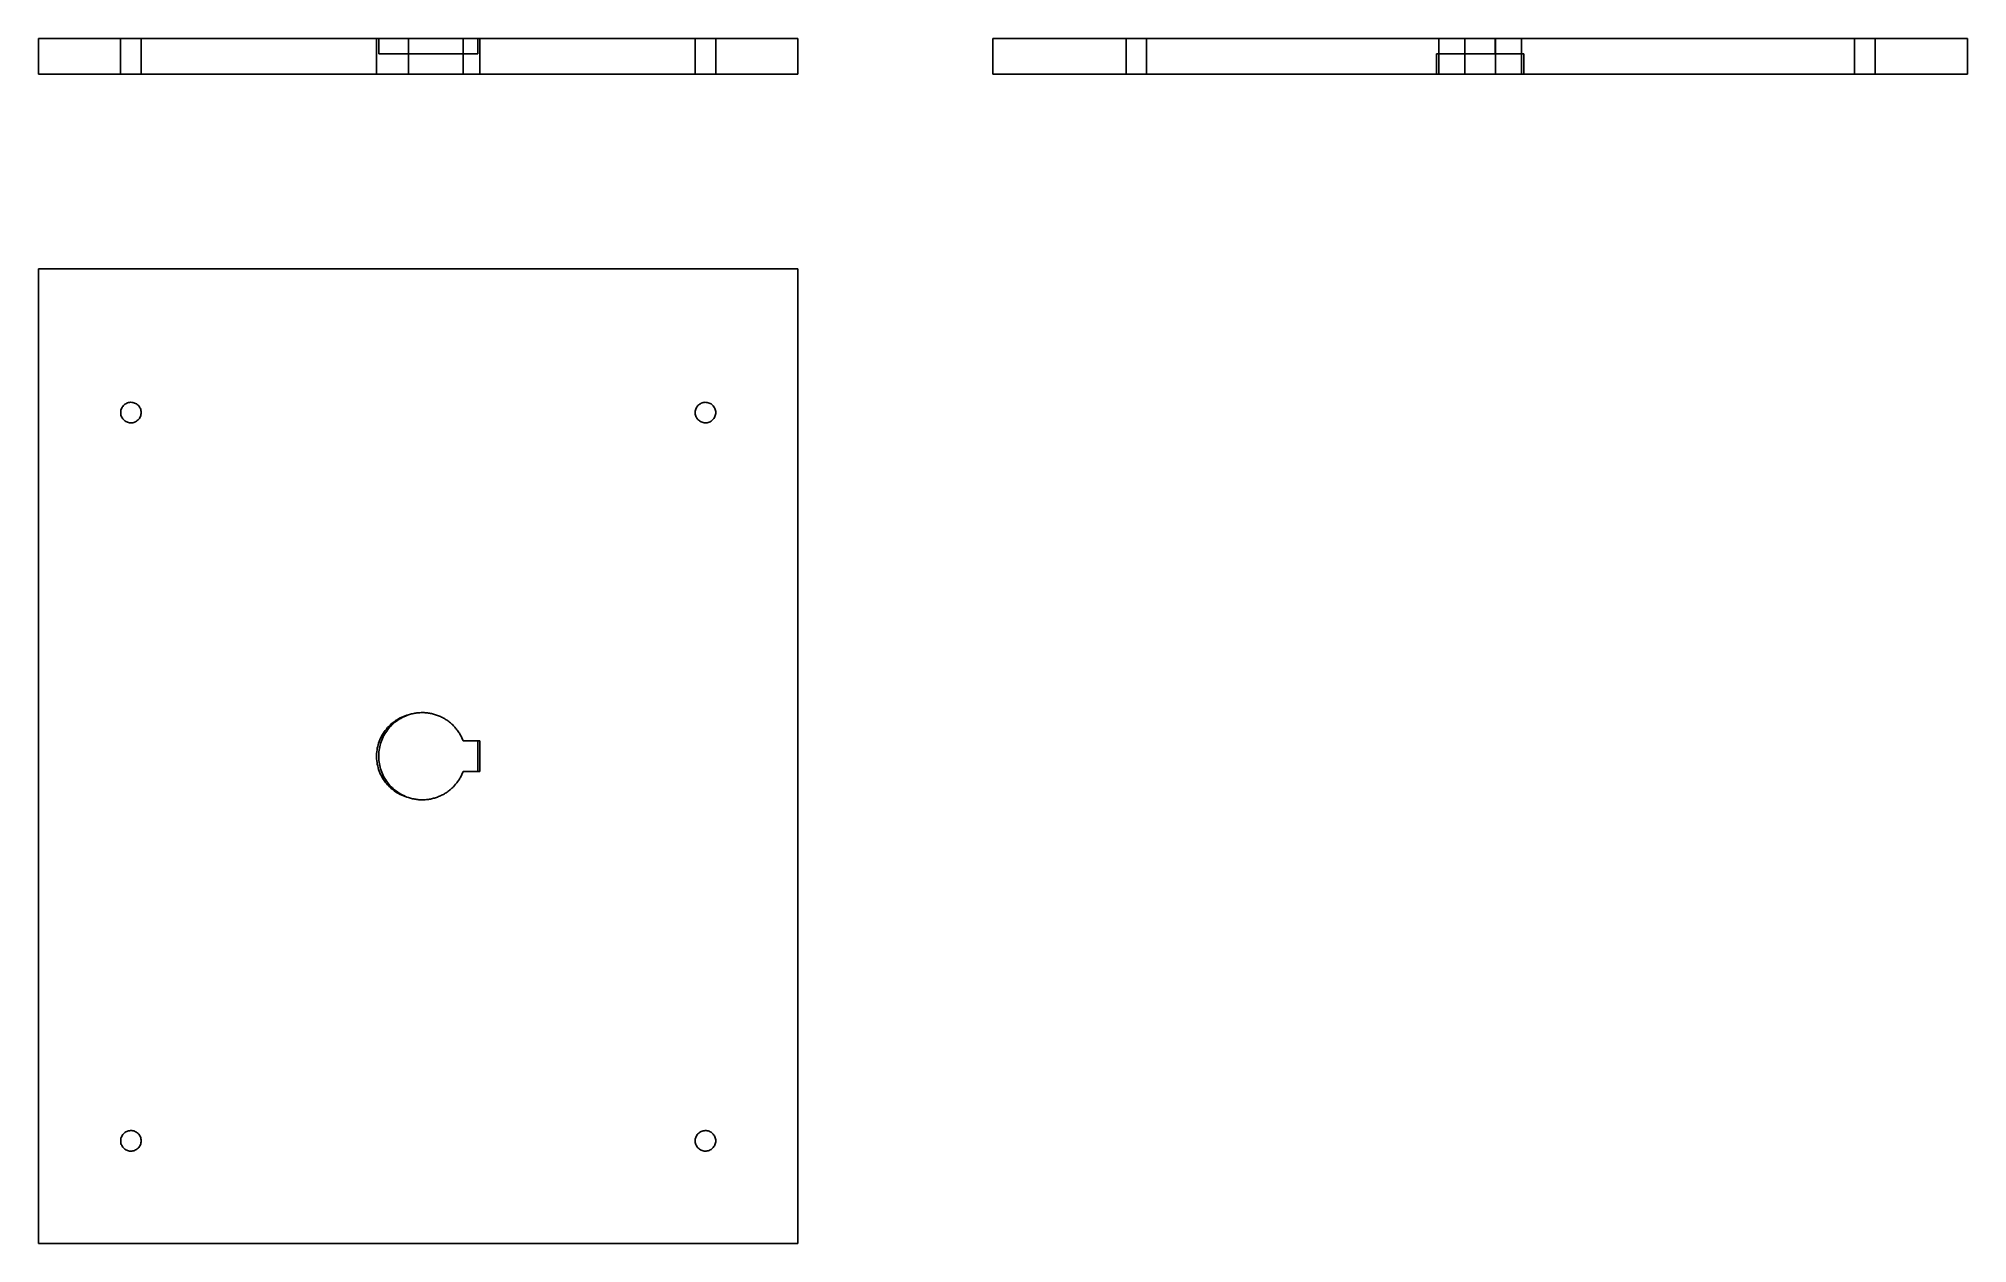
# Model space of a CAD drawing. Extents: x 0 to 2.97, y 0 to 1.85.
import ezdxf

# ---------------------------------------------------------------- set-up
doc = ezdxf.new("R2010")
doc.units = 0
doc.linetypes.add('HIDDEN', pattern=[0.075, 0.050025, -0.024975])
for name, color, linetype in [('FRONT', 7, 'CONTINUOUS'), ('FRONT_HID', 7, 'HIDDEN'), ('LEFT', 7, 'CONTINUOUS'), ('LEFT_HID', 7, 'HIDDEN'), ('TOP', 7, 'CONTINUOUS'), ('TOP_HID', 7, 'HIDDEN')]:
    doc.layers.add(name, color=color, linetype=linetype)

msp = doc.modelspace()

# ---------------------------------------------------------------- linework, layer by layer
at = {"layer": 'FRONT'}
for p, q in [((1.168421, 1.854688), (0, 1.854688)), ((0, 1.8), (0, 1.854688)), ((1.168421, 1.8), (1.168421, 1.854688)), ((1.168421, 1.8), (0, 1.8))]:
    msp.add_line(p, q, dxfattribs=at)
at = {"layer": 'FRONT_HID', "linetype": 'HIDDEN'}
for p, q in [((0.157895, 1.854688), (0.126316, 1.854688)), ((0.126316, 1.854688), (0.157895, 1.854688)), ((0.157895, 1.854688), (0.126316, 1.854688)), ((0.126316, 1.854688), (0.157895, 1.854688)), ((0.126316, 1.854688), (0.126316, 1.8)), ((0.126316, 1.854688), (0.126316, 1.8)), ((0.157895, 1.8), (0.157895, 1.854688)), ((0.157895, 1.8), (0.157895, 1.854688)), ((0.569415, 1.854688), (0.520161, 1.854688)), ((0.520161, 1.854688), (0.569415, 1.854688)), ((0.520161, 1.854688), (0.520161, 1.8)), ((0.569415, 1.854688), (0.523438, 1.854688)), ((0.523438, 1.854688), (0.569415, 1.854688)), ((0.523438, 1.854688), (0.523438, 1.83125)), ((0.647368, 1.854688), (0.569415, 1.854688)), ((0.569415, 1.854688), (0.647368, 1.854688)), ((0.569415, 1.854688), (0.65333, 1.854688)), ((0.569415, 1.854688), (0.569415, 1.83125)), ((0.569415, 1.854688), (0.569415, 1.83125)), ((0.65333, 1.854688), (0.569415, 1.854688)), ((0.647368, 1.854688), (0.65333, 1.854688)), ((0.65333, 1.854688), (0.647368, 1.854688)), ((0.648437, 1.854688), (0.648576, 1.854688)), ((0.648576, 1.854688), (0.648437, 1.854688)), ((0.648438, 1.854688), (0.653422, 1.854688)), ((0.653422, 1.854688), (0.648438, 1.854688)), ((0.648576, 1.854688), (0.648715, 1.854688)), ((0.648715, 1.854688), (0.648576, 1.854688)), ((0.648715, 1.854688), (0.648853, 1.854688)), ((0.648853, 1.854688), (0.648715, 1.854688)), ((0.648853, 1.854688), (0.648992, 1.854688)), ((0.648992, 1.854688), (0.648853, 1.854688)), ((0.648992, 1.854688), (0.64913, 1.854688)), ((0.64913, 1.854688), (0.648992, 1.854688)), ((0.64913, 1.854688), (0.649269, 1.854688)), ((0.649269, 1.854688), (0.64913, 1.854688)), ((0.649269, 1.854688), (0.649407, 1.854688)), ((0.649407, 1.854688), (0.649269, 1.854688)), ((0.649407, 1.854688), (0.649546, 1.854688)), ((0.649546, 1.854688), (0.649407, 1.854688)), ((0.649546, 1.854688), (0.649684, 1.854688)), ((0.649684, 1.854688), (0.649546, 1.854688)), ((0.649684, 1.854688), (0.649823, 1.854688)), ((0.649823, 1.854688), (0.649684, 1.854688)), ((0.649823, 1.854688), (0.649961, 1.854688)), ((0.649961, 1.854688), (0.649823, 1.854688)), ((0.649961, 1.854688), (0.6501, 1.854688)), ((0.6501, 1.854688), (0.649961, 1.854688)), ((0.6501, 1.854688), (0.650238, 1.854688)), ((0.650238, 1.854688), (0.6501, 1.854688)), ((0.650238, 1.854688), (0.650377, 1.854688)), ((0.650377, 1.854688), (0.650238, 1.854688)), ((0.650377, 1.854688), (0.650515, 1.854688)), ((0.650515, 1.854688), (0.650377, 1.854688)), ((0.650515, 1.854688), (0.650654, 1.854688)), ((0.650654, 1.854688), (0.650515, 1.854688)), ((0.650654, 1.854688), (0.650793, 1.854688)), ((0.650793, 1.854688), (0.650654, 1.854688)), ((0.650793, 1.854688), (0.650931, 1.854688)), ((0.650931, 1.854688), (0.650793, 1.854688)), ((0.650931, 1.854688), (0.65107, 1.854688)), ((0.65107, 1.854688), (0.650931, 1.854688)), ((0.65107, 1.854688), (0.651208, 1.854688)), ((0.651208, 1.854688), (0.65107, 1.854688)), ((0.651208, 1.854688), (0.651347, 1.854688)), ((0.651347, 1.854688), (0.651208, 1.854688)), ((0.651347, 1.854688), (0.651485, 1.854688)), ((0.651485, 1.854688), (0.651347, 1.854688)), ((0.651485, 1.854688), (0.651624, 1.854688)), ((0.651624, 1.854688), (0.651485, 1.854688)), ((0.651624, 1.854688), (0.651762, 1.854688)), ((0.651762, 1.854688), (0.651624, 1.854688)), ((0.651762, 1.854688), (0.651901, 1.854688)), ((0.651901, 1.854688), (0.651762, 1.854688)), ((0.651901, 1.854688), (0.652039, 1.854688)), ((0.652039, 1.854688), (0.651901, 1.854688)), ((0.652039, 1.854688), (0.652178, 1.854688)), ((0.652178, 1.854688), (0.652039, 1.854688)), ((0.652178, 1.854688), (0.652316, 1.854688)), ((0.652316, 1.854688), (0.652178, 1.854688)), ((0.652316, 1.854688), (0.652455, 1.854688)), ((0.652455, 1.854688), (0.652316, 1.854688)), ((0.652455, 1.854688), (0.652593, 1.854688)), ((0.652593, 1.854688), (0.652455, 1.854688)), ((0.652593, 1.854688), (0.652732, 1.854688)), ((0.652732, 1.854688), (0.652593, 1.854688)), ((0.65333, 1.854688), (0.653422, 1.854688)), ((0.653422, 1.854688), (0.65333, 1.854688)), ((0.65333, 1.854688), (0.65333, 1.83125)), ((0.65333, 1.854688), (0.65333, 1.83125)), ((0.65333, 1.854688), (0.678947, 1.854688)), ((0.678947, 1.854688), (0.65333, 1.854688)), ((0.653422, 1.854688), (0.657648, 1.854688)), ((0.657648, 1.854688), (0.653422, 1.854688)), ((0.653422, 1.854688), (0.676069, 1.854688)), ((0.676069, 1.854688), (0.653422, 1.854688)), ((0.653422, 1.854688), (0.653422, 1.83125)), ((0.653422, 1.854688), (0.653422, 1.83125)), ((0.676069, 1.83125), (0.676069, 1.854688)), ((0.676069, 1.83125), (0.676069, 1.854688)), ((0.676069, 1.83125), (0.676069, 1.854688)), ((0.678947, 1.8), (0.678947, 1.854688)), ((0.678947, 1.8), (0.678947, 1.854688)), ((0.678947, 1.8), (0.678947, 1.854688)), ((1.042105, 1.854688), (1.010526, 1.854688)), ((1.010526, 1.854688), (1.042105, 1.854688)), ((1.042105, 1.854688), (1.010526, 1.854688)), ((1.010526, 1.854688), (1.042105, 1.854688)), ((1.010526, 1.854688), (1.010526, 1.8)), ((1.010526, 1.854688), (1.010526, 1.8)), ((1.042105, 1.8), (1.042105, 1.854688)), ((1.042105, 1.8), (1.042105, 1.854688)), ((0.569415, 1.83125), (0.523438, 1.83125)), ((0.523438, 1.83125), (0.569415, 1.83125)), ((0.65333, 1.83125), (0.569415, 1.83125)), ((0.569415, 1.83125), (0.65333, 1.83125)), ((0.569415, 1.83125), (0.569415, 1.8)), ((0.569415, 1.83125), (0.569415, 1.8)), ((0.648437, 1.83125), (0.648576, 1.83125)), ((0.648576, 1.83125), (0.648437, 1.83125)), ((0.653422, 1.83125), (0.648438, 1.83125)), ((0.648438, 1.83125), (0.653422, 1.83125)), ((0.648576, 1.83125), (0.648715, 1.83125)), ((0.648715, 1.83125), (0.648576, 1.83125)), ((0.648715, 1.83125), (0.648853, 1.83125)), ((0.648853, 1.83125), (0.648715, 1.83125)), ((0.648853, 1.83125), (0.648992, 1.83125)), ((0.648992, 1.83125), (0.648853, 1.83125)), ((0.648992, 1.83125), (0.64913, 1.83125)), ((0.64913, 1.83125), (0.648992, 1.83125)), ((0.64913, 1.83125), (0.649269, 1.83125)), ((0.649269, 1.83125), (0.64913, 1.83125)), ((0.649269, 1.83125), (0.649407, 1.83125)), ((0.649407, 1.83125), (0.649269, 1.83125)), ((0.649407, 1.83125), (0.649546, 1.83125)), ((0.649546, 1.83125), (0.649407, 1.83125)), ((0.649546, 1.83125), (0.649684, 1.83125)), ((0.649684, 1.83125), (0.649546, 1.83125)), ((0.649684, 1.83125), (0.649823, 1.83125)), ((0.649823, 1.83125), (0.649684, 1.83125)), ((0.649823, 1.83125), (0.649961, 1.83125)), ((0.649961, 1.83125), (0.649823, 1.83125)), ((0.649961, 1.83125), (0.6501, 1.83125)), ((0.6501, 1.83125), (0.649961, 1.83125)), ((0.6501, 1.83125), (0.650238, 1.83125)), ((0.650238, 1.83125), (0.6501, 1.83125)), ((0.650238, 1.83125), (0.650377, 1.83125)), ((0.650377, 1.83125), (0.650238, 1.83125)), ((0.650377, 1.83125), (0.650515, 1.83125)), ((0.650515, 1.83125), (0.650377, 1.83125)), ((0.650515, 1.83125), (0.650654, 1.83125)), ((0.650654, 1.83125), (0.650515, 1.83125)), ((0.650654, 1.83125), (0.650793, 1.83125)), ((0.650793, 1.83125), (0.650654, 1.83125)), ((0.650793, 1.83125), (0.650931, 1.83125)), ((0.650931, 1.83125), (0.650793, 1.83125)), ((0.650931, 1.83125), (0.65107, 1.83125)), ((0.65107, 1.83125), (0.650931, 1.83125)), ((0.65107, 1.83125), (0.651208, 1.83125)), ((0.651208, 1.83125), (0.65107, 1.83125)), ((0.651208, 1.83125), (0.651347, 1.83125)), ((0.651347, 1.83125), (0.651208, 1.83125)), ((0.651347, 1.83125), (0.651485, 1.83125)), ((0.651485, 1.83125), (0.651347, 1.83125)), ((0.651485, 1.83125), (0.651624, 1.83125)), ((0.651624, 1.83125), (0.651485, 1.83125)), ((0.651624, 1.83125), (0.651762, 1.83125)), ((0.651762, 1.83125), (0.651624, 1.83125)), ((0.651762, 1.83125), (0.651901, 1.83125)), ((0.651901, 1.83125), (0.651762, 1.83125)), ((0.651901, 1.83125), (0.652039, 1.83125)), ((0.652039, 1.83125), (0.651901, 1.83125)), ((0.652039, 1.83125), (0.652178, 1.83125)), ((0.652178, 1.83125), (0.652039, 1.83125)), ((0.652178, 1.83125), (0.652316, 1.83125)), ((0.652316, 1.83125), (0.652178, 1.83125)), ((0.652316, 1.83125), (0.652455, 1.83125)), ((0.652455, 1.83125), (0.652316, 1.83125)), ((0.652455, 1.83125), (0.652593, 1.83125)), ((0.652593, 1.83125), (0.652455, 1.83125)), ((0.652593, 1.83125), (0.652732, 1.83125)), ((0.652732, 1.83125), (0.652593, 1.83125)), ((0.653422, 1.83125), (0.65333, 1.83125)), ((0.65333, 1.83125), (0.653422, 1.83125)), ((0.65333, 1.83125), (0.65333, 1.8)), ((0.65333, 1.83125), (0.65333, 1.8)), ((0.676069, 1.83125), (0.653422, 1.83125)), ((0.653422, 1.83125), (0.676069, 1.83125)), ((0.653422, 1.83125), (0.657648, 1.83125)), ((0.657648, 1.83125), (0.653422, 1.83125)), ((0.157895, 1.8), (0.126316, 1.8)), ((0.126316, 1.8), (0.157895, 1.8)), ((0.157895, 1.8), (0.126316, 1.8)), ((0.126316, 1.8), (0.157895, 1.8)), ((0.569415, 1.8), (0.520161, 1.8)), ((0.520161, 1.8), (0.569415, 1.8)), ((0.569415, 1.8), (0.65333, 1.8)), ((0.65333, 1.8), (0.569415, 1.8)), ((0.678947, 1.8), (0.65333, 1.8)), ((0.65333, 1.8), (0.678947, 1.8)), ((1.042105, 1.8), (1.010526, 1.8)), ((1.010526, 1.8), (1.042105, 1.8)), ((1.042105, 1.8), (1.010526, 1.8)), ((1.010526, 1.8), (1.042105, 1.8))]:
    msp.add_line(p, q, dxfattribs=at)
at = {"layer": 'LEFT'}
for p, q in [((1.468421, 1.854688), (2.968421, 1.854688)), ((1.468421, 1.8), (1.468421, 1.854688)), ((2.968421, 1.8), (2.968421, 1.854688)), ((1.468421, 1.8), (2.968421, 1.8))]:
    msp.add_line(p, q, dxfattribs=at)
at = {"layer": 'LEFT_HID', "linetype": 'HIDDEN'}
for p, q in [((1.689474, 1.854688), (1.673684, 1.854688)), ((1.673684, 1.854688), (1.705263, 1.854688)), ((1.689474, 1.854688), (1.673684, 1.854688)), ((1.673684, 1.854688), (1.705263, 1.854688)), ((1.673684, 1.854688), (1.673684, 1.8)), ((1.673684, 1.854688), (1.673684, 1.8)), ((1.705263, 1.854688), (1.689474, 1.854688)), ((1.705263, 1.854688), (1.689474, 1.854688)), ((1.705263, 1.854688), (1.705263, 1.8)), ((1.705263, 1.854688), (1.705263, 1.8)), ((2.194737, 1.854688), (2.154729, 1.854688)), ((2.154729, 1.854688), (2.282113, 1.854688)), ((2.154729, 1.854688), (2.154729, 1.83125)), ((2.194737, 1.854688), (2.154729, 1.854688)), ((2.154729, 1.854688), (2.282113, 1.854688)), ((2.194984, 1.854688), (2.194737, 1.854688)), ((2.194737, 1.854688), (2.194737, 1.83125)), ((2.210526, 1.854688), (2.194737, 1.854688)), ((2.194737, 1.8), (2.194737, 1.854688)), ((2.218421, 1.854688), (2.194984, 1.854688)), ((2.194984, 1.854688), (2.241859, 1.854688)), ((2.218174, 1.854688), (2.194984, 1.854688)), ((2.194984, 1.854688), (2.194984, 1.83125)), ((2.194984, 1.83125), (2.194984, 1.854688)), ((2.242105, 1.854688), (2.210526, 1.854688)), ((2.241859, 1.854688), (2.218174, 1.854688)), ((2.241859, 1.854688), (2.218421, 1.854688)), ((2.242105, 1.854688), (2.241859, 1.854688)), ((2.241859, 1.854688), (2.241859, 1.83125)), ((2.241859, 1.83125), (2.241859, 1.854688)), ((2.282113, 1.854688), (2.242105, 1.854688)), ((2.282113, 1.854688), (2.242105, 1.854688)), ((2.242105, 1.854688), (2.242105, 1.83125)), ((2.242105, 1.8), (2.242105, 1.854688)), ((2.282113, 1.854688), (2.282113, 1.83125)), ((2.810526, 1.854688), (2.794737, 1.854688)), ((2.794737, 1.854688), (2.826316, 1.854688)), ((2.810526, 1.854688), (2.794737, 1.854688)), ((2.794737, 1.854688), (2.826316, 1.854688)), ((2.794737, 1.854688), (2.794737, 1.8)), ((2.794737, 1.854688), (2.794737, 1.8)), ((2.826316, 1.854688), (2.810526, 1.854688)), ((2.826316, 1.854688), (2.810526, 1.854688)), ((2.826316, 1.854688), (2.826316, 1.8)), ((2.826316, 1.854688), (2.826316, 1.8)), ((2.194737, 1.83125), (2.151316, 1.83125)), ((2.151316, 1.83125), (2.154729, 1.83125)), ((2.151316, 1.83125), (2.151316, 1.8)), ((2.154729, 1.83125), (2.282113, 1.83125)), ((2.154729, 1.83125), (2.154729, 1.8)), ((2.194984, 1.83125), (2.194737, 1.83125)), ((2.194737, 1.83125), (2.194737, 1.8)), ((2.218174, 1.83125), (2.194984, 1.83125)), ((2.194984, 1.83125), (2.241859, 1.83125)), ((2.218421, 1.83125), (2.194984, 1.83125)), ((2.241859, 1.83125), (2.218174, 1.83125)), ((2.241859, 1.83125), (2.218421, 1.83125)), ((2.242105, 1.83125), (2.241859, 1.83125)), ((2.285526, 1.83125), (2.242105, 1.83125)), ((2.242105, 1.83125), (2.242105, 1.8)), ((2.282113, 1.83125), (2.285526, 1.83125)), ((2.282113, 1.83125), (2.282113, 1.8)), ((2.285526, 1.83125), (2.285526, 1.8)), ((1.689474, 1.8), (1.673684, 1.8)), ((1.673684, 1.8), (1.705263, 1.8)), ((1.689474, 1.8), (1.673684, 1.8)), ((1.673684, 1.8), (1.705263, 1.8)), ((1.705263, 1.8), (1.689474, 1.8)), ((1.705263, 1.8), (1.689474, 1.8)), ((2.194737, 1.8), (2.151316, 1.8)), ((2.151316, 1.8), (2.154729, 1.8)), ((2.154729, 1.8), (2.282113, 1.8)), ((2.210526, 1.8), (2.194737, 1.8)), ((2.242105, 1.8), (2.210526, 1.8)), ((2.285526, 1.8), (2.242105, 1.8)), ((2.282113, 1.8), (2.285526, 1.8)), ((2.810526, 1.8), (2.794737, 1.8)), ((2.794737, 1.8), (2.826316, 1.8)), ((2.810526, 1.8), (2.794737, 1.8)), ((2.794737, 1.8), (2.826316, 1.8)), ((2.826316, 1.8), (2.810526, 1.8)), ((2.826316, 1.8), (2.810526, 1.8))]:
    msp.add_line(p, q, dxfattribs=at)
at = {"layer": 'TOP'}
for p, q in [((1.168421, 1.5), (0, 1.5)), ((0, 1.5), (0, 0)), ((1.168421, 0), (1.168421, 1.5)), ((0.126492, 1.281301), (0.126335, 1.279734)), ((0.126335, 1.279734), (0.126335, 1.27816)), ((0.126335, 1.27816), (0.126492, 1.276594)), ((0.126804, 1.282844), (0.126492, 1.281301)), ((0.126492, 1.276594), (0.126804, 1.275051)), ((0.127268, 1.284348), (0.126804, 1.282844)), ((0.127879, 1.285798), (0.127268, 1.284348)), ((0.128632, 1.287181), (0.127879, 1.285798)), ((0.129519, 1.288481), (0.128632, 1.287181)), ((0.130531, 1.289687), (0.129519, 1.288481)), ((0.131658, 1.290786), (0.130531, 1.289687)), ((0.132888, 1.291767), (0.131658, 1.290786)), ((0.134211, 1.292621), (0.132888, 1.291767)), ((0.135611, 1.29334), (0.134211, 1.292621)), ((0.137077, 1.293915), (0.135611, 1.29334)), ((0.138592, 1.294341), (0.137077, 1.293915)), ((0.140142, 1.294614), (0.138592, 1.294341)), ((0.141712, 1.294732), (0.140142, 1.294614)), ((0.143285, 1.294693), (0.141712, 1.294732)), ((0.144847, 1.294497), (0.143285, 1.294693)), ((0.146382, 1.294147), (0.144847, 1.294497)), ((0.147874, 1.293645), (0.146382, 1.294147)), ((0.149309, 1.292998), (0.147874, 1.293645)), ((0.150672, 1.292211), (0.149309, 1.292998)), ((0.15195, 1.291292), (0.150672, 1.292211)), ((0.15313, 1.290251), (0.15195, 1.291292)), ((0.154201, 1.289097), (0.15313, 1.290251)), ((0.155151, 1.287842), (0.154201, 1.289097)), ((0.155972, 1.286499), (0.155151, 1.287842)), ((0.156655, 1.285081), (0.155972, 1.286499)), ((0.157193, 1.283601), (0.156655, 1.285081)), ((0.157582, 1.282076), (0.157193, 1.283601)), ((0.157816, 1.280519), (0.157582, 1.282076)), ((0.157582, 1.275819), (0.157816, 1.277375)), ((0.157895, 1.278947), (0.157816, 1.280519)), ((0.157816, 1.277375), (0.157895, 1.278947)), ((1.010703, 1.281301), (1.010546, 1.279734)), ((1.010546, 1.279734), (1.010546, 1.27816)), ((1.010546, 1.27816), (1.010703, 1.276594)), ((1.011015, 1.282844), (1.010703, 1.281301)), ((1.010703, 1.276594), (1.011015, 1.275051)), ((1.011479, 1.284348), (1.011015, 1.282844)), ((1.01209, 1.285798), (1.011479, 1.284348)), ((1.012843, 1.287181), (1.01209, 1.285798)), ((1.013729, 1.288481), (1.012843, 1.287181)), ((1.014741, 1.289687), (1.013729, 1.288481)), ((1.015868, 1.290786), (1.014741, 1.289687)), ((1.017099, 1.291767), (1.015868, 1.290786)), ((1.018421, 1.292621), (1.017099, 1.291767)), ((1.019822, 1.29334), (1.018421, 1.292621)), ((1.021287, 1.293915), (1.019822, 1.29334)), ((1.022802, 1.294341), (1.021287, 1.293915)), ((1.024352, 1.294614), (1.022802, 1.294341)), ((1.025922, 1.294732), (1.024352, 1.294614)), ((1.027496, 1.294693), (1.025922, 1.294732)), ((1.029058, 1.294497), (1.027496, 1.294693)), ((1.030592, 1.294147), (1.029058, 1.294497)), ((1.032084, 1.293645), (1.030592, 1.294147)), ((1.033519, 1.292998), (1.032084, 1.293645)), ((1.034882, 1.292211), (1.033519, 1.292998)), ((1.03616, 1.291292), (1.034882, 1.292211)), ((1.037341, 1.290251), (1.03616, 1.291292)), ((1.038411, 1.289097), (1.037341, 1.290251)), ((1.039362, 1.287842), (1.038411, 1.289097)), ((1.040182, 1.286499), (1.039362, 1.287842)), ((1.040865, 1.285081), (1.040182, 1.286499)), ((1.041404, 1.283601), (1.040865, 1.285081)), ((1.041792, 1.282076), (1.041404, 1.283601)), ((1.042027, 1.280519), (1.041792, 1.282076)), ((1.041792, 1.275819), (1.042027, 1.277375)), ((1.042105, 1.278947), (1.042027, 1.280519)), ((1.042027, 1.277375), (1.042105, 1.278947)), ((0.126804, 1.275051), (0.127268, 1.273547)), ((0.127268, 1.273547), (0.127879, 1.272097)), ((0.127879, 1.272097), (0.128632, 1.270714)), ((0.128632, 1.270714), (0.129519, 1.269414)), ((0.129519, 1.269414), (0.130531, 1.268208)), ((0.130531, 1.268208), (0.131658, 1.267109)), ((0.131658, 1.267109), (0.132888, 1.266127)), ((0.132888, 1.266127), (0.134211, 1.265273)), ((0.134211, 1.265273), (0.135611, 1.264555)), ((0.135611, 1.264555), (0.137077, 1.26398)), ((0.137077, 1.26398), (0.138592, 1.263554)), ((0.138592, 1.263554), (0.140142, 1.26328)), ((0.140142, 1.26328), (0.141712, 1.263163)), ((0.141712, 1.263163), (0.143285, 1.263202)), ((0.143285, 1.263202), (0.144847, 1.263398)), ((0.144847, 1.263398), (0.146382, 1.263748)), ((0.146382, 1.263748), (0.147874, 1.264249)), ((0.147874, 1.264249), (0.149309, 1.264897)), ((0.149309, 1.264897), (0.150672, 1.265684)), ((0.150672, 1.265684), (0.15195, 1.266603)), ((0.15195, 1.266603), (0.15313, 1.267644)), ((0.15313, 1.267644), (0.154201, 1.268798)), ((0.154201, 1.268798), (0.155151, 1.270053)), ((0.155151, 1.270053), (0.155972, 1.271396)), ((0.155972, 1.271396), (0.156655, 1.272814)), ((0.156655, 1.272814), (0.157193, 1.274293)), ((0.157193, 1.274293), (0.157582, 1.275819)), ((1.011015, 1.275051), (1.011479, 1.273547)), ((1.011479, 1.273547), (1.01209, 1.272097)), ((1.01209, 1.272097), (1.012843, 1.270714)), ((1.012843, 1.270714), (1.013729, 1.269414)), ((1.013729, 1.269414), (1.014741, 1.268208)), ((1.014741, 1.268208), (1.015868, 1.267109)), ((1.015868, 1.267109), (1.017099, 1.266127)), ((1.017099, 1.266127), (1.018421, 1.265273)), ((1.018421, 1.265273), (1.019822, 1.264555)), ((1.019822, 1.264555), (1.021287, 1.26398)), ((1.021287, 1.26398), (1.022802, 1.263554)), ((1.022802, 1.263554), (1.024352, 1.26328)), ((1.024352, 1.26328), (1.025922, 1.263163)), ((1.025922, 1.263163), (1.027496, 1.263202)), ((1.027496, 1.263202), (1.029058, 1.263398)), ((1.029058, 1.263398), (1.030592, 1.263748)), ((1.030592, 1.263748), (1.032084, 1.264249)), ((1.032084, 1.264249), (1.033519, 1.264897)), ((1.033519, 1.264897), (1.034882, 1.265684)), ((1.034882, 1.265684), (1.03616, 1.266603)), ((1.03616, 1.266603), (1.037341, 1.267644)), ((1.037341, 1.267644), (1.038411, 1.268798)), ((1.038411, 1.268798), (1.039362, 1.270053)), ((1.039362, 1.270053), (1.040182, 1.271396)), ((1.040182, 1.271396), (1.040865, 1.272814)), ((1.040865, 1.272814), (1.041404, 1.274293)), ((1.041404, 1.274293), (1.041792, 1.275819)), ((0.544988, 0.801491), (0.542873, 0.799734)), ((0.547175, 0.803158), (0.544988, 0.801491)), ((0.548474, 0.802281), (0.546432, 0.80057)), ((0.54943, 0.804733), (0.547175, 0.803158)), ((0.550582, 0.803909), (0.548474, 0.802281)), ((0.551749, 0.806212), (0.54943, 0.804733)), ((0.552753, 0.805453), (0.550582, 0.803909)), ((0.554128, 0.807592), (0.551749, 0.806212)), ((0.554983, 0.806909), (0.552753, 0.805453)), ((0.556562, 0.808872), (0.554128, 0.807592)), ((0.55727, 0.808276), (0.554983, 0.806909)), ((0.559047, 0.81005), (0.556562, 0.808872)), ((0.559609, 0.80955), (0.55727, 0.808276)), ((0.56158, 0.811122), (0.559047, 0.81005)), ((0.561997, 0.810731), (0.559609, 0.80955)), ((0.564155, 0.812088), (0.56158, 0.811122)), ((0.56443, 0.811816), (0.561997, 0.810731)), ((0.566768, 0.812945), (0.564155, 0.812088)), ((0.566904, 0.812804), (0.56443, 0.811816)), ((0.569415, 0.813692), (0.566768, 0.812945)), ((0.569415, 0.813692), (0.566904, 0.812804)), ((0.52427, 0.77289), (0.523367, 0.770292)), ((0.52528, 0.775448), (0.52427, 0.77289)), ((0.526396, 0.777961), (0.52528, 0.775448)), ((0.527222, 0.772216), (0.52639, 0.769686)), ((0.527617, 0.780426), (0.526396, 0.777961)), ((0.528153, 0.774712), (0.527222, 0.772216)), ((0.528939, 0.782837), (0.527617, 0.780426)), ((0.529183, 0.777169), (0.528153, 0.774712)), ((0.530361, 0.785191), (0.528939, 0.782837)), ((0.53031, 0.779582), (0.529183, 0.777169)), ((0.531531, 0.78195), (0.53031, 0.779582)), ((0.53188, 0.787484), (0.530361, 0.785191)), ((0.532846, 0.784267), (0.531531, 0.78195)), ((0.533493, 0.789711), (0.53188, 0.787484)), ((0.534251, 0.786529), (0.532846, 0.784267)), ((0.535198, 0.791869), (0.533493, 0.789711)), ((0.535746, 0.788735), (0.534251, 0.786529)), ((0.536992, 0.793954), (0.535198, 0.791869)), ((0.537326, 0.790879), (0.535746, 0.788735)), ((0.538871, 0.795962), (0.536992, 0.793954)), ((0.53899, 0.792959), (0.537326, 0.790879)), ((0.540832, 0.79789), (0.538871, 0.795962)), ((0.540736, 0.794971), (0.53899, 0.792959)), ((0.54256, 0.796912), (0.540736, 0.794971)), ((0.542873, 0.799734), (0.540832, 0.79789)), ((0.54446, 0.79878), (0.54256, 0.796912)), ((0.546432, 0.80057), (0.54446, 0.79878)), ((0.653422, 0.773437), (0.65333, 0.773684)), ((0.678947, 0.773684), (0.65333, 0.773684)), ((0.676069, 0.773438), (0.653422, 0.773438)), ((0.676069, 0.750247), (0.676069, 0.773438)), ((0.678947, 0.757895), (0.678947, 0.773684)), ((0.52029, 0.754123), (0.520175, 0.751375)), ((0.520175, 0.751375), (0.520175, 0.748625)), ((0.520175, 0.748625), (0.52029, 0.745877)), ((0.52052, 0.756863), (0.52029, 0.754123)), ((0.52029, 0.745877), (0.52052, 0.743137)), ((0.520864, 0.759592), (0.52052, 0.756863)), ((0.52052, 0.743137), (0.520864, 0.740408)), ((0.521321, 0.762304), (0.520864, 0.759592)), ((0.521892, 0.764994), (0.521321, 0.762304)), ((0.522574, 0.767659), (0.521892, 0.764994)), ((0.523367, 0.770292), (0.522574, 0.767659)), ((0.523556, 0.753994), (0.523451, 0.751332)), ((0.523451, 0.751332), (0.523451, 0.748668)), ((0.523451, 0.748668), (0.523556, 0.746006)), ((0.523768, 0.756649), (0.523556, 0.753994)), ((0.523556, 0.746006), (0.523768, 0.743351)), ((0.524084, 0.759294), (0.523768, 0.756649)), ((0.523768, 0.743351), (0.524084, 0.740706)), ((0.524505, 0.761924), (0.524084, 0.759294)), ((0.525031, 0.764536), (0.524505, 0.761924)), ((0.525659, 0.767124), (0.525031, 0.764536)), ((0.52639, 0.769686), (0.525659, 0.767124)), ((0.676069, 0.726562), (0.676069, 0.750247)), ((0.678947, 0.726316), (0.678947, 0.757895)), ((0.520864, 0.740408), (0.521321, 0.737696)), ((0.521321, 0.737696), (0.521892, 0.735006)), ((0.521892, 0.735006), (0.522574, 0.732341)), ((0.522574, 0.732341), (0.523367, 0.729708)), ((0.523367, 0.729708), (0.52427, 0.72711)), ((0.524084, 0.740706), (0.524505, 0.738076)), ((0.52427, 0.72711), (0.52528, 0.724552)), ((0.524505, 0.738076), (0.525031, 0.735464)), ((0.525031, 0.735464), (0.525659, 0.732876)), ((0.52528, 0.724552), (0.526396, 0.722039)), ((0.525659, 0.732876), (0.52639, 0.730314)), ((0.52639, 0.730314), (0.527222, 0.727784)), ((0.526396, 0.722039), (0.527617, 0.719574)), ((0.527222, 0.727784), (0.528153, 0.725288)), ((0.527617, 0.719574), (0.528939, 0.717163)), ((0.528153, 0.725288), (0.529183, 0.722831)), ((0.528939, 0.717163), (0.530361, 0.714809)), ((0.529183, 0.722831), (0.53031, 0.720418)), ((0.53031, 0.720418), (0.531531, 0.71805)), ((0.530361, 0.714809), (0.53188, 0.712516)), ((0.531531, 0.71805), (0.532846, 0.715733)), ((0.53188, 0.712516), (0.533493, 0.710289)), ((0.532846, 0.715733), (0.534251, 0.713471)), ((0.534251, 0.713471), (0.535746, 0.711265)), ((0.65333, 0.726316), (0.653422, 0.726563)), ((0.65333, 0.726316), (0.678947, 0.726316)), ((0.653422, 0.726562), (0.676069, 0.726562)), ((0.533493, 0.710289), (0.535198, 0.708131)), ((0.535198, 0.708131), (0.536992, 0.706046)), ((0.535746, 0.711265), (0.537326, 0.709121)), ((0.536992, 0.706046), (0.538871, 0.704038)), ((0.537326, 0.709121), (0.53899, 0.707041)), ((0.538871, 0.704038), (0.540832, 0.70211)), ((0.53899, 0.707041), (0.540736, 0.705029)), ((0.540736, 0.705029), (0.54256, 0.703088)), ((0.540832, 0.70211), (0.542873, 0.700266)), ((0.54256, 0.703088), (0.54446, 0.70122)), ((0.542873, 0.700266), (0.544988, 0.698509)), ((0.54446, 0.70122), (0.546432, 0.69943)), ((0.544988, 0.698509), (0.547175, 0.696842)), ((0.546432, 0.69943), (0.548474, 0.697719)), ((0.547175, 0.696842), (0.54943, 0.695267)), ((0.548474, 0.697719), (0.550582, 0.696091)), ((0.54943, 0.695267), (0.551749, 0.693788)), ((0.550582, 0.696091), (0.552753, 0.694547)), ((0.551749, 0.693788), (0.554128, 0.692408)), ((0.552753, 0.694547), (0.554983, 0.693091)), ((0.554128, 0.692408), (0.556562, 0.691128)), ((0.554983, 0.693091), (0.55727, 0.691724)), ((0.556562, 0.691128), (0.559047, 0.68995)), ((0.55727, 0.691724), (0.559609, 0.69045)), ((0.559047, 0.68995), (0.56158, 0.688878)), ((0.559609, 0.69045), (0.561997, 0.689269)), ((0.56158, 0.688878), (0.564155, 0.687912)), ((0.561997, 0.689269), (0.56443, 0.688184)), ((0.564155, 0.687912), (0.566768, 0.687055)), ((0.56443, 0.688184), (0.566904, 0.687196)), ((0.566768, 0.687055), (0.569415, 0.686308)), ((0.566904, 0.687196), (0.569415, 0.686308)), ((0.126492, 0.160248), (0.126335, 0.158682)), ((0.126335, 0.158682), (0.126335, 0.157108)), ((0.126335, 0.157108), (0.126492, 0.155541)), ((0.126804, 0.161791), (0.126492, 0.160248)), ((0.126492, 0.155541), (0.126804, 0.153999)), ((0.127268, 0.163295), (0.126804, 0.161791)), ((0.126804, 0.153999), (0.127268, 0.152494)), ((0.127879, 0.164746), (0.127268, 0.163295)), ((0.127268, 0.152494), (0.127879, 0.151044)), ((0.128632, 0.166128), (0.127879, 0.164746)), ((0.127879, 0.151044), (0.128632, 0.149662)), ((0.129519, 0.167428), (0.128632, 0.166128)), ((0.128632, 0.149662), (0.129519, 0.148361)), ((0.130531, 0.168634), (0.129519, 0.167428)), ((0.131658, 0.169733), (0.130531, 0.168634)), ((0.132888, 0.170715), (0.131658, 0.169733)), ((0.134211, 0.171569), (0.132888, 0.170715)), ((0.135611, 0.172287), (0.134211, 0.171569)), ((0.137077, 0.172862), (0.135611, 0.172287)), ((0.138592, 0.173288), (0.137077, 0.172862)), ((0.140142, 0.173562), (0.138592, 0.173288)), ((0.141712, 0.173679), (0.140142, 0.173562)), ((0.143285, 0.17364), (0.141712, 0.173679)), ((0.144847, 0.173444), (0.143285, 0.17364)), ((0.146382, 0.173094), (0.144847, 0.173444)), ((0.147874, 0.172593), (0.146382, 0.173094)), ((0.149309, 0.171945), (0.147874, 0.172593)), ((0.150672, 0.171158), (0.149309, 0.171945)), ((0.15195, 0.170239), (0.150672, 0.171158)), ((0.15313, 0.169198), (0.15195, 0.170239)), ((0.154201, 0.168044), (0.15313, 0.169198)), ((0.155151, 0.166789), (0.154201, 0.168044)), ((0.154201, 0.147745), (0.155151, 0.149)), ((0.155972, 0.165446), (0.155151, 0.166789)), ((0.155151, 0.149), (0.155972, 0.150343)), ((0.156655, 0.164028), (0.155972, 0.165446)), ((0.155972, 0.150343), (0.156655, 0.151762)), ((0.157193, 0.162549), (0.156655, 0.164028)), ((0.156655, 0.151762), (0.157193, 0.153241)), ((0.157582, 0.161023), (0.157193, 0.162549)), ((0.157193, 0.153241), (0.157582, 0.154766)), ((0.157816, 0.159467), (0.157582, 0.161023)), ((0.157582, 0.154766), (0.157816, 0.156323)), ((0.157895, 0.157895), (0.157816, 0.159467)), ((0.157816, 0.156323), (0.157895, 0.157895)), ((1.010703, 0.160248), (1.010546, 0.158682)), ((1.010546, 0.158682), (1.010546, 0.157108)), ((1.010546, 0.157108), (1.010703, 0.155541)), ((1.011015, 0.161791), (1.010703, 0.160248)), ((1.010703, 0.155541), (1.011015, 0.153999)), ((1.011479, 0.163295), (1.011015, 0.161791)), ((1.011015, 0.153999), (1.011479, 0.152494)), ((1.01209, 0.164746), (1.011479, 0.163295)), ((1.011479, 0.152494), (1.01209, 0.151044)), ((1.012843, 0.166128), (1.01209, 0.164746)), ((1.01209, 0.151044), (1.012843, 0.149662)), ((1.013729, 0.167428), (1.012843, 0.166128)), ((1.012843, 0.149662), (1.013729, 0.148361)), ((1.014741, 0.168634), (1.013729, 0.167428)), ((1.015868, 0.169733), (1.014741, 0.168634)), ((1.017099, 0.170715), (1.015868, 0.169733)), ((1.018421, 0.171569), (1.017099, 0.170715)), ((1.019822, 0.172287), (1.018421, 0.171569)), ((1.021287, 0.172862), (1.019822, 0.172287)), ((1.022802, 0.173288), (1.021287, 0.172862)), ((1.024352, 0.173562), (1.022802, 0.173288)), ((1.025922, 0.173679), (1.024352, 0.173562)), ((1.027496, 0.17364), (1.025922, 0.173679)), ((1.029058, 0.173444), (1.027496, 0.17364)), ((1.030592, 0.173094), (1.029058, 0.173444)), ((1.032084, 0.172593), (1.030592, 0.173094)), ((1.033519, 0.171945), (1.032084, 0.172593)), ((1.034882, 0.171158), (1.033519, 0.171945)), ((1.03616, 0.170239), (1.034882, 0.171158)), ((1.037341, 0.169198), (1.03616, 0.170239)), ((1.038411, 0.168044), (1.037341, 0.169198)), ((1.039362, 0.166789), (1.038411, 0.168044)), ((1.038411, 0.147745), (1.039362, 0.149)), ((1.040182, 0.165446), (1.039362, 0.166789)), ((1.039362, 0.149), (1.040182, 0.150343)), ((1.040865, 0.164028), (1.040182, 0.165446)), ((1.040182, 0.150343), (1.040865, 0.151762)), ((1.041404, 0.162549), (1.040865, 0.164028)), ((1.040865, 0.151762), (1.041404, 0.153241)), ((1.041792, 0.161023), (1.041404, 0.162549)), ((1.041404, 0.153241), (1.041792, 0.154766)), ((1.042027, 0.159467), (1.041792, 0.161023)), ((1.041792, 0.154766), (1.042027, 0.156323)), ((1.042105, 0.157895), (1.042027, 0.159467)), ((1.042027, 0.156323), (1.042105, 0.157895)), ((0.129519, 0.148361), (0.130531, 0.147155)), ((0.130531, 0.147155), (0.131658, 0.146056)), ((0.131658, 0.146056), (0.132888, 0.145075)), ((0.132888, 0.145075), (0.134211, 0.144221)), ((0.134211, 0.144221), (0.135611, 0.143503)), ((0.135611, 0.143503), (0.137077, 0.142927)), ((0.137077, 0.142927), (0.138592, 0.142501)), ((0.138592, 0.142501), (0.140142, 0.142228)), ((0.140142, 0.142228), (0.141712, 0.14211)), ((0.141712, 0.14211), (0.143285, 0.142149)), ((0.143285, 0.142149), (0.144847, 0.142345)), ((0.144847, 0.142345), (0.146382, 0.142695)), ((0.146382, 0.142695), (0.147874, 0.143197)), ((0.147874, 0.143197), (0.149309, 0.143844)), ((0.149309, 0.143844), (0.150672, 0.144631)), ((0.150672, 0.144631), (0.15195, 0.14555)), ((0.15195, 0.14555), (0.15313, 0.146592)), ((0.15313, 0.146592), (0.154201, 0.147745)), ((1.013729, 0.148361), (1.014741, 0.147155)), ((1.014741, 0.147155), (1.015868, 0.146056)), ((1.015868, 0.146056), (1.017099, 0.145075)), ((1.017099, 0.145075), (1.018421, 0.144221)), ((1.018421, 0.144221), (1.019822, 0.143503)), ((1.019822, 0.143503), (1.021287, 0.142927)), ((1.021287, 0.142927), (1.022802, 0.142501)), ((1.022802, 0.142501), (1.024352, 0.142228)), ((1.024352, 0.142228), (1.025922, 0.14211)), ((1.025922, 0.14211), (1.027496, 0.142149)), ((1.027496, 0.142149), (1.029058, 0.142345)), ((1.029058, 0.142345), (1.030592, 0.142695)), ((1.030592, 0.142695), (1.032084, 0.143197)), ((1.032084, 0.143197), (1.033519, 0.143844)), ((1.033519, 0.143844), (1.034882, 0.144631)), ((1.034882, 0.144631), (1.03616, 0.14555)), ((1.03616, 0.14555), (1.037341, 0.146592)), ((1.037341, 0.146592), (1.038411, 0.147745)), ((0, 0), (1.168421, 0))]:
    msp.add_line(p, q, dxfattribs=at)
at = {"layer": 'TOP_HID', "linetype": 'HIDDEN'}
for p, q in [((0.570968, 0.814187), (0.569415, 0.813692)), ((0.570968, 0.814187), (0.569415, 0.813692)), ((0.572533, 0.814643), (0.570968, 0.814187)), ((0.572533, 0.814643), (0.570968, 0.814187)), ((0.574108, 0.815062), (0.572533, 0.814643)), ((0.574108, 0.815062), (0.572533, 0.814643)), ((0.575693, 0.815442), (0.574108, 0.815062)), ((0.575693, 0.815442), (0.574108, 0.815062)), ((0.577287, 0.815783), (0.575693, 0.815442)), ((0.577287, 0.815783), (0.575693, 0.815442)), ((0.578889, 0.816086), (0.577287, 0.815783)), ((0.578889, 0.816086), (0.577287, 0.815783)), ((0.580498, 0.816349), (0.578889, 0.816086)), ((0.580498, 0.816349), (0.578889, 0.816086)), ((0.582112, 0.816574), (0.580498, 0.816349)), ((0.582112, 0.816574), (0.580498, 0.816349)), ((0.583732, 0.816759), (0.582112, 0.816574)), ((0.583732, 0.816759), (0.582112, 0.816574)), ((0.585355, 0.816904), (0.583732, 0.816759)), ((0.585355, 0.816904), (0.583732, 0.816759)), ((0.586982, 0.817011), (0.585355, 0.816904)), ((0.586982, 0.817011), (0.585355, 0.816904)), ((0.588611, 0.817077), (0.586982, 0.817011)), ((0.588611, 0.817077), (0.586982, 0.817011)), ((0.59024, 0.817105), (0.588611, 0.817077)), ((0.59024, 0.817105), (0.588611, 0.817077)), ((0.59187, 0.817092), (0.59024, 0.817105)), ((0.59187, 0.817092), (0.59024, 0.817105)), ((0.5935, 0.81704), (0.59187, 0.817092)), ((0.5935, 0.81704), (0.59187, 0.817092)), ((0.595127, 0.816948), (0.5935, 0.81704)), ((0.595127, 0.816948), (0.5935, 0.81704)), ((0.596752, 0.816817), (0.595127, 0.816948)), ((0.596752, 0.816817), (0.595127, 0.816948)), ((0.598373, 0.816647), (0.596752, 0.816817)), ((0.598373, 0.816647), (0.596752, 0.816817)), ((0.59999, 0.816437), (0.598373, 0.816647)), ((0.59999, 0.816437), (0.598373, 0.816647)), ((0.601601, 0.816188), (0.59999, 0.816437)), ((0.601601, 0.816188), (0.59999, 0.816437)), ((0.603205, 0.8159), (0.601601, 0.816188)), ((0.603205, 0.8159), (0.601601, 0.816188)), ((0.604802, 0.815573), (0.603205, 0.8159)), ((0.604802, 0.815573), (0.603205, 0.8159)), ((0.60639, 0.815207), (0.604802, 0.815573)), ((0.60639, 0.815207), (0.604802, 0.815573)), ((0.60797, 0.814803), (0.60639, 0.815207)), ((0.60797, 0.814803), (0.60639, 0.815207)), ((0.609538, 0.814361), (0.60797, 0.814803)), ((0.609538, 0.814361), (0.60797, 0.814803)), ((0.611096, 0.81388), (0.609538, 0.814361)), ((0.611096, 0.81388), (0.609538, 0.814361)), ((0.612642, 0.813362), (0.611096, 0.81388)), ((0.612642, 0.813362), (0.611096, 0.81388)), ((0.614174, 0.812807), (0.612642, 0.813362)), ((0.614174, 0.812807), (0.612642, 0.813362)), ((0.615693, 0.812214), (0.614174, 0.812807)), ((0.615693, 0.812214), (0.614174, 0.812807)), ((0.617196, 0.811585), (0.615693, 0.812214)), ((0.617196, 0.811585), (0.615693, 0.812214)), ((0.618684, 0.810919), (0.617196, 0.811585)), ((0.618684, 0.810919), (0.617196, 0.811585)), ((0.620156, 0.810218), (0.618684, 0.810919)), ((0.620156, 0.810218), (0.618684, 0.810919)), ((0.62161, 0.809481), (0.620156, 0.810218)), ((0.62161, 0.809481), (0.620156, 0.810218)), ((0.623045, 0.808709), (0.62161, 0.809481)), ((0.623045, 0.808709), (0.62161, 0.809481)), ((0.624462, 0.807902), (0.623045, 0.808709)), ((0.624462, 0.807902), (0.623045, 0.808709)), ((0.625858, 0.807061), (0.624462, 0.807902)), ((0.625858, 0.807061), (0.624462, 0.807902)), ((0.627234, 0.806186), (0.625858, 0.807061)), ((0.627234, 0.806186), (0.625858, 0.807061)), ((0.628588, 0.805278), (0.627234, 0.806186)), ((0.628588, 0.805278), (0.627234, 0.806186)), ((0.629919, 0.804338), (0.628588, 0.805278)), ((0.629919, 0.804338), (0.628588, 0.805278)), ((0.631227, 0.803366), (0.629919, 0.804338)), ((0.631227, 0.803366), (0.629919, 0.804338)), ((0.632511, 0.802362), (0.631227, 0.803366)), ((0.632511, 0.802362), (0.631227, 0.803366)), ((0.633771, 0.801327), (0.632511, 0.802362)), ((0.633771, 0.801327), (0.632511, 0.802362)), ((0.635005, 0.800262), (0.633771, 0.801327)), ((0.635005, 0.800262), (0.633771, 0.801327)), ((0.636213, 0.799167), (0.635005, 0.800262)), ((0.636213, 0.799167), (0.635005, 0.800262)), ((0.637393, 0.798043), (0.636213, 0.799167)), ((0.637393, 0.798043), (0.636213, 0.799167)), ((0.638546, 0.796891), (0.637393, 0.798043)), ((0.638546, 0.796891), (0.637393, 0.798043)), ((0.639671, 0.795711), (0.638546, 0.796891)), ((0.639671, 0.795711), (0.638546, 0.796891)), ((0.640767, 0.794504), (0.639671, 0.795711)), ((0.640767, 0.794504), (0.639671, 0.795711)), ((0.641833, 0.793271), (0.640767, 0.794504)), ((0.641833, 0.793271), (0.640767, 0.794504)), ((0.642869, 0.792013), (0.641833, 0.793271)), ((0.642869, 0.792013), (0.641833, 0.793271)), ((0.643874, 0.790729), (0.642869, 0.792013)), ((0.643874, 0.790729), (0.642869, 0.792013)), ((0.644848, 0.789422), (0.643874, 0.790729)), ((0.644848, 0.789422), (0.643874, 0.790729)), ((0.645789, 0.788091), (0.644848, 0.789422)), ((0.645789, 0.788091), (0.644848, 0.789422)), ((0.646698, 0.786738), (0.645789, 0.788091)), ((0.646698, 0.786738), (0.645789, 0.788091)), ((0.647574, 0.785363), (0.646698, 0.786738)), ((0.647574, 0.785363), (0.646698, 0.786738)), ((0.648416, 0.783968), (0.647574, 0.785363)), ((0.648416, 0.783968), (0.647574, 0.785363)), ((0.649224, 0.782552), (0.648416, 0.783968)), ((0.649224, 0.782552), (0.648416, 0.783968)), ((0.649997, 0.781117), (0.649224, 0.782552)), ((0.649997, 0.781117), (0.649224, 0.782552)), ((0.650736, 0.779664), (0.649997, 0.781117)), ((0.650736, 0.779664), (0.649997, 0.781117)), ((0.651438, 0.778193), (0.650736, 0.779664)), ((0.651438, 0.778193), (0.650736, 0.779664)), ((0.652105, 0.776705), (0.651438, 0.778193)), ((0.652105, 0.776705), (0.651438, 0.778193)), ((0.652736, 0.775202), (0.652105, 0.776705)), ((0.652736, 0.775202), (0.652105, 0.776705)), ((0.65333, 0.773684), (0.652736, 0.775202)), ((0.65333, 0.773684), (0.652736, 0.775202)), ((0.645789, 0.711909), (0.646698, 0.713262)), ((0.645789, 0.711909), (0.646698, 0.713262)), ((0.646698, 0.713262), (0.647574, 0.714637)), ((0.646698, 0.713262), (0.647574, 0.714637)), ((0.647574, 0.714637), (0.648416, 0.716032)), ((0.647574, 0.714637), (0.648416, 0.716032)), ((0.648416, 0.716032), (0.649224, 0.717448)), ((0.648416, 0.716032), (0.649224, 0.717448)), ((0.649224, 0.717448), (0.649997, 0.718883)), ((0.649224, 0.717448), (0.649997, 0.718883)), ((0.649997, 0.718883), (0.650736, 0.720336)), ((0.649997, 0.718883), (0.650736, 0.720336)), ((0.650736, 0.720336), (0.651438, 0.721807)), ((0.650736, 0.720336), (0.651438, 0.721807)), ((0.651438, 0.721807), (0.652105, 0.723295)), ((0.651438, 0.721807), (0.652105, 0.723295)), ((0.652105, 0.723295), (0.652736, 0.724798)), ((0.652105, 0.723295), (0.652736, 0.724798)), ((0.652736, 0.724798), (0.65333, 0.726316)), ((0.652736, 0.724798), (0.65333, 0.726316)), ((0.569415, 0.686308), (0.570968, 0.685813)), ((0.569415, 0.686308), (0.570968, 0.685813)), ((0.570968, 0.685813), (0.572533, 0.685357)), ((0.570968, 0.685813), (0.572533, 0.685357)), ((0.572533, 0.685357), (0.574108, 0.684938)), ((0.572533, 0.685357), (0.574108, 0.684938)), ((0.574108, 0.684938), (0.575693, 0.684558)), ((0.574108, 0.684938), (0.575693, 0.684558)), ((0.575693, 0.684558), (0.577287, 0.684217)), ((0.575693, 0.684558), (0.577287, 0.684217)), ((0.577287, 0.684217), (0.578889, 0.683914)), ((0.577287, 0.684217), (0.578889, 0.683914)), ((0.578889, 0.683914), (0.580498, 0.683651)), ((0.578889, 0.683914), (0.580498, 0.683651)), ((0.580498, 0.683651), (0.582112, 0.683426)), ((0.580498, 0.683651), (0.582112, 0.683426)), ((0.582112, 0.683426), (0.583732, 0.683241)), ((0.582112, 0.683426), (0.583732, 0.683241)), ((0.583732, 0.683241), (0.585355, 0.683096)), ((0.583732, 0.683241), (0.585355, 0.683096)), ((0.585355, 0.683096), (0.586982, 0.682989)), ((0.585355, 0.683096), (0.586982, 0.682989)), ((0.586982, 0.682989), (0.588611, 0.682923)), ((0.586982, 0.682989), (0.588611, 0.682923)), ((0.588611, 0.682923), (0.59024, 0.682895)), ((0.588611, 0.682923), (0.59024, 0.682895)), ((0.59024, 0.682895), (0.59187, 0.682908)), ((0.59024, 0.682895), (0.59187, 0.682908)), ((0.59187, 0.682908), (0.5935, 0.68296)), ((0.59187, 0.682908), (0.5935, 0.68296)), ((0.5935, 0.68296), (0.595127, 0.683052)), ((0.5935, 0.68296), (0.595127, 0.683052)), ((0.595127, 0.683052), (0.596752, 0.683183)), ((0.595127, 0.683052), (0.596752, 0.683183)), ((0.596752, 0.683183), (0.598373, 0.683353)), ((0.596752, 0.683183), (0.598373, 0.683353)), ((0.598373, 0.683353), (0.59999, 0.683563)), ((0.598373, 0.683353), (0.59999, 0.683563)), ((0.59999, 0.683563), (0.601601, 0.683812)), ((0.59999, 0.683563), (0.601601, 0.683812)), ((0.601601, 0.683812), (0.603205, 0.6841)), ((0.601601, 0.683812), (0.603205, 0.6841)), ((0.603205, 0.6841), (0.604802, 0.684427)), ((0.603205, 0.6841), (0.604802, 0.684427)), ((0.604802, 0.684427), (0.60639, 0.684793)), ((0.604802, 0.684427), (0.60639, 0.684793)), ((0.60639, 0.684793), (0.60797, 0.685197)), ((0.60639, 0.684793), (0.60797, 0.685197)), ((0.60797, 0.685197), (0.609538, 0.685639)), ((0.60797, 0.685197), (0.609538, 0.685639)), ((0.609538, 0.685639), (0.611096, 0.68612)), ((0.609538, 0.685639), (0.611096, 0.68612)), ((0.611096, 0.68612), (0.612642, 0.686638)), ((0.611096, 0.68612), (0.612642, 0.686638)), ((0.612642, 0.686638), (0.614174, 0.687193)), ((0.612642, 0.686638), (0.614174, 0.687193)), ((0.614174, 0.687193), (0.615693, 0.687786)), ((0.614174, 0.687193), (0.615693, 0.687786)), ((0.615693, 0.687786), (0.617196, 0.688415)), ((0.615693, 0.687786), (0.617196, 0.688415)), ((0.617196, 0.688415), (0.618684, 0.689081)), ((0.617196, 0.688415), (0.618684, 0.689081)), ((0.618684, 0.689081), (0.620156, 0.689782)), ((0.618684, 0.689081), (0.620156, 0.689782)), ((0.620156, 0.689782), (0.62161, 0.690519)), ((0.620156, 0.689782), (0.62161, 0.690519)), ((0.62161, 0.690519), (0.623045, 0.691291)), ((0.62161, 0.690519), (0.623045, 0.691291)), ((0.623045, 0.691291), (0.624462, 0.692098)), ((0.623045, 0.691291), (0.624462, 0.692098)), ((0.624462, 0.692098), (0.625858, 0.692939)), ((0.624462, 0.692098), (0.625858, 0.692939)), ((0.625858, 0.692939), (0.627234, 0.693814)), ((0.625858, 0.692939), (0.627234, 0.693814)), ((0.627234, 0.693814), (0.628588, 0.694722)), ((0.627234, 0.693814), (0.628588, 0.694722)), ((0.628588, 0.694722), (0.629919, 0.695662)), ((0.628588, 0.694722), (0.629919, 0.695662)), ((0.629919, 0.695662), (0.631227, 0.696634)), ((0.629919, 0.695662), (0.631227, 0.696634)), ((0.631227, 0.696634), (0.632511, 0.697638)), ((0.631227, 0.696634), (0.632511, 0.697638)), ((0.632511, 0.697638), (0.633771, 0.698673)), ((0.632511, 0.697638), (0.633771, 0.698673)), ((0.633771, 0.698673), (0.635005, 0.699738)), ((0.633771, 0.698673), (0.635005, 0.699738)), ((0.635005, 0.699738), (0.636213, 0.700833)), ((0.635005, 0.699738), (0.636213, 0.700833)), ((0.636213, 0.700833), (0.637393, 0.701957)), ((0.636213, 0.700833), (0.637393, 0.701957)), ((0.637393, 0.701957), (0.638546, 0.703109)), ((0.637393, 0.701957), (0.638546, 0.703109)), ((0.638546, 0.703109), (0.639671, 0.704289)), ((0.638546, 0.703109), (0.639671, 0.704289)), ((0.639671, 0.704289), (0.640767, 0.705496)), ((0.639671, 0.704289), (0.640767, 0.705496)), ((0.640767, 0.705496), (0.641833, 0.706729)), ((0.640767, 0.705496), (0.641833, 0.706729)), ((0.641833, 0.706729), (0.642869, 0.707987)), ((0.641833, 0.706729), (0.642869, 0.707987)), ((0.642869, 0.707987), (0.643874, 0.709271)), ((0.642869, 0.707987), (0.643874, 0.709271)), ((0.643874, 0.709271), (0.644848, 0.710578)), ((0.643874, 0.709271), (0.644848, 0.710578)), ((0.644848, 0.710578), (0.645789, 0.711909)), ((0.644848, 0.710578), (0.645789, 0.711909))]:
    msp.add_line(p, q, dxfattribs=at)

doc.saveas('drawing.dxf')
